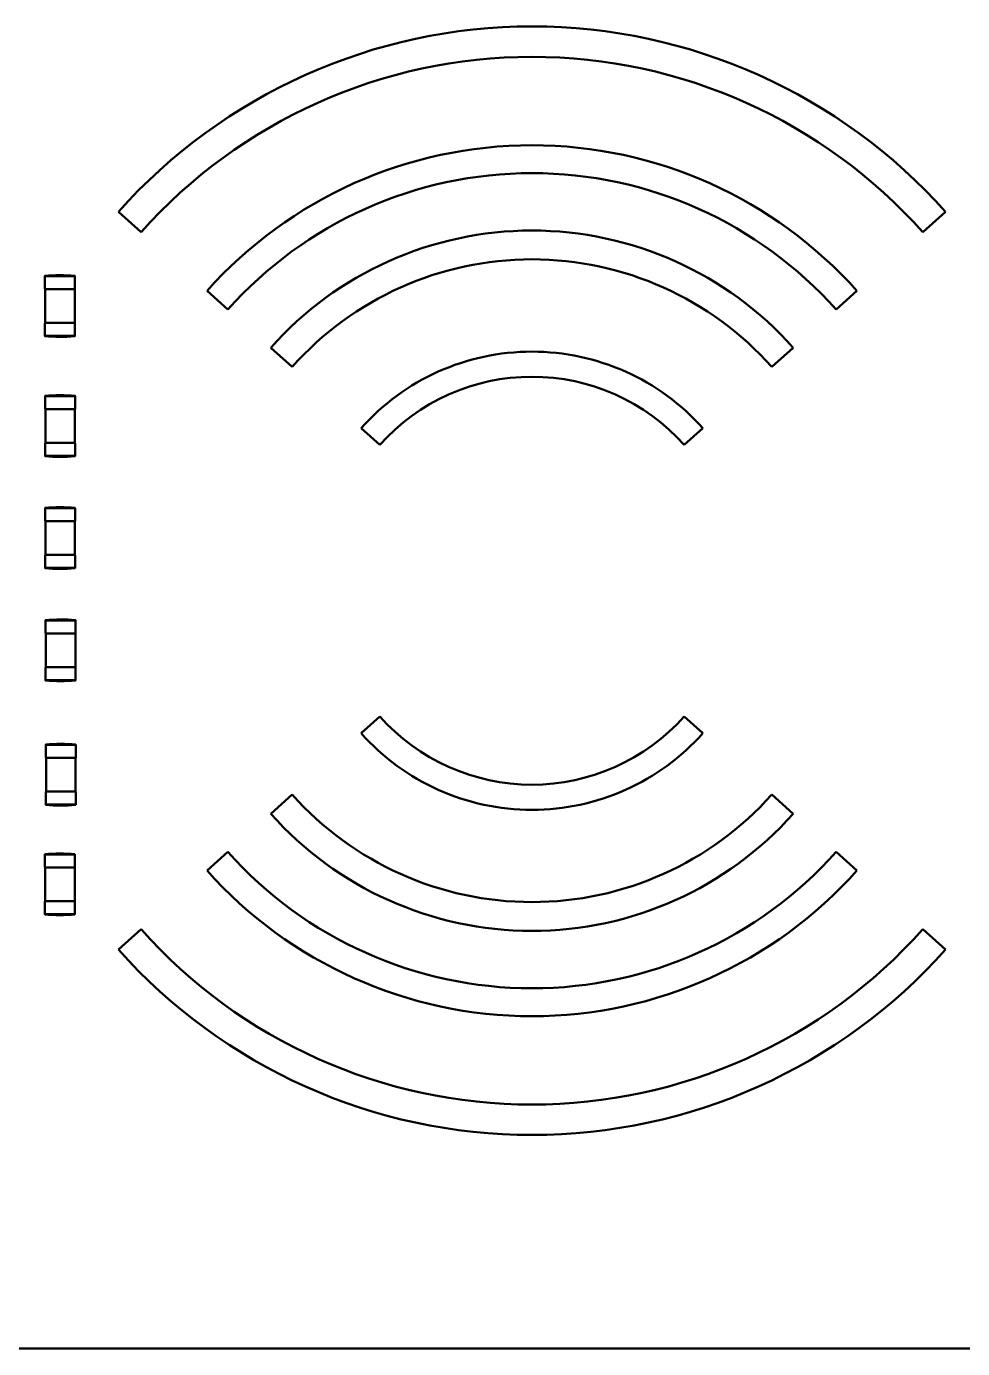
# Model space of a CAD drawing. Header units: millimetres. Extents: x 3004 to 446186229, y 1206 to 1506.
# Drawn here: x 3150.35 to 3175.26, y 1414.89 to 1450.06 of the extents above; entities that cross this region are included whole.
import ezdxf

# ---------------------------------------------------------------- set-up
doc = ezdxf.new("R2010")
doc.units = ezdxf.units.MM
doc.layers.add('Видимый контур (ГОСТ)', color=7, linetype='Continuous', lineweight=50)

msp = doc.modelspace()

# ---------------------------------------------------------------- linework, layer by layer
at = {"layer": 'Видимый контур (ГОСТ)'}
for p, q in [((3152.79939, 1445.12744), (3153.40351, 1444.58882)), ((3174.20339, 1444.58882), (3174.8075, 1445.12744)), ((3150.8398, 1443.42259), (3150.8398, 1443.07759)), ((3150.8448, 1443.4176), (3151.63639, 1443.4176)), ((3151.6398, 1443.07516), (3151.6398, 1443.4176)), ((3150.84245, 1443.07259), (3151.63715, 1443.07259)), ((3150.8498, 1442.17259), (3150.8498, 1443.07259)), ((3151.6348, 1442.17259), (3151.6348, 1443.07259)), ((3155.15755, 1443.02494), (3155.71158, 1442.53098)), ((3171.89532, 1442.53098), (3172.44934, 1443.02494)), ((3150.8398, 1442.16759), (3150.8398, 1441.82258)), ((3150.84245, 1442.17259), (3150.84258, 1442.17259)), ((3151.6369, 1442.17259), (3150.84258, 1442.17259)), ((3151.6398, 1441.82458), (3151.6398, 1442.16759)), ((3151.6348, 1441.82757), (3150.8448, 1441.82757)), ((3156.85117, 1441.51494), (3157.42296, 1441.00514)), ((3170.18394, 1441.00514), (3170.75573, 1441.51494)), ((3150.84819, 1440.23008), (3150.84819, 1439.88508)), ((3150.85319, 1440.22509), (3151.64479, 1440.22509)), ((3151.64819, 1439.88265), (3151.64819, 1440.22509)), ((3150.85084, 1439.88008), (3151.64554, 1439.88008)), ((3150.85819, 1438.98008), (3150.85819, 1439.88008)), ((3151.64319, 1438.98008), (3151.64319, 1439.88008)), ((3159.25521, 1439.37153), (3159.7534, 1438.92735)), ((3167.85349, 1438.92735), (3168.35168, 1439.37153)), ((3150.84819, 1438.97508), (3150.84819, 1438.63007)), ((3150.85084, 1438.98008), (3150.85098, 1438.98008)), ((3151.6453, 1438.98008), (3150.85098, 1438.98008)), ((3151.64819, 1438.63207), (3151.64819, 1438.97508)), ((3151.64319, 1438.63507), (3150.85319, 1438.63507)), ((3150.84594, 1437.25109), (3150.84594, 1436.90609)), ((3150.85094, 1437.2461), (3151.64254, 1437.2461)), ((3151.64594, 1436.90366), (3151.64594, 1437.2461)), ((3150.84859, 1436.90109), (3151.64329, 1436.90109)), ((3150.85594, 1436.00109), (3150.85594, 1436.90109)), ((3151.64094, 1436.00109), (3151.64094, 1436.90109)), ((3150.84594, 1435.99609), (3150.84594, 1435.65108)), ((3150.84859, 1436.00109), (3150.84873, 1436.00109)), ((3151.64305, 1436.00109), (3150.84873, 1436.00109)), ((3151.64594, 1435.65308), (3151.64594, 1435.99609)), ((3151.64094, 1435.65607), (3150.85094, 1435.65607)), ((3150.85801, 1434.26527), (3150.85801, 1433.92027)), ((3150.86301, 1434.26028), (3151.65461, 1434.26028)), ((3151.65801, 1433.91784), (3151.65801, 1434.26028)), ((3150.86066, 1433.91527), (3151.65536, 1433.91527)), ((3150.86801, 1433.01527), (3150.86801, 1433.91527)), ((3151.65301, 1433.01527), (3151.65301, 1433.91527)), ((3150.86066, 1433.01527), (3150.8608, 1433.01527)), ((3151.65512, 1433.01527), (3150.8608, 1433.01527)), ((3150.85801, 1433.01027), (3150.85801, 1432.66526)), ((3151.65301, 1432.67026), (3150.86301, 1432.67026)), ((3151.65801, 1432.66727), (3151.65801, 1433.01027)), ((3159.7534, 1431.70543), (3159.25521, 1431.26125)), ((3167.8535, 1431.70543), (3168.35168, 1431.26125)), ((3150.86355, 1430.95649), (3150.86355, 1430.61149)), ((3150.86855, 1430.9515), (3151.66015, 1430.9515)), ((3151.66355, 1430.60906), (3151.66355, 1430.9515)), ((3150.8662, 1430.60649), (3151.6609, 1430.60649)), ((3150.87355, 1429.70649), (3150.87355, 1430.60649)), ((3151.65855, 1429.70649), (3151.65855, 1430.60649)), ((3150.86355, 1429.70149), (3150.86355, 1429.35648)), ((3150.8662, 1429.70649), (3150.86634, 1429.70649)), ((3151.66066, 1429.70649), (3150.86634, 1429.70649)), ((3151.66355, 1429.35848), (3151.66355, 1429.70149)), ((3156.85117, 1429.11783), (3157.42296, 1429.62763)), ((3170.18394, 1429.62764), (3170.75573, 1429.11783)), ((3151.65855, 1429.36147), (3150.86855, 1429.36147)), ((3155.15755, 1427.60783), (3155.71158, 1428.10179)), ((3171.89532, 1428.10179), (3172.44934, 1427.60783)), ((3150.84227, 1428.04118), (3150.84227, 1427.69617)), ((3150.84727, 1428.03619), (3151.63887, 1428.03619)), ((3151.64227, 1427.69375), (3151.64227, 1428.03619)), ((3150.84492, 1427.69117), (3151.63962, 1427.69117)), ((3150.85227, 1426.79117), (3150.85227, 1427.69117)), ((3151.63727, 1426.79117), (3151.63727, 1427.69117)), ((3150.84227, 1426.78617), (3150.84227, 1426.44117)), ((3150.84492, 1426.79117), (3150.84506, 1426.79117)), ((3151.63938, 1426.79117), (3150.84506, 1426.79117)), ((3151.64227, 1426.44317), (3151.64227, 1426.78617)), ((3151.63727, 1426.44616), (3150.84727, 1426.44616)), ((3152.79939, 1425.50533), (3153.40351, 1426.04395)), ((3174.20339, 1426.04396), (3174.8075, 1425.50533)), ((3126.39575, 1414.89309), (3186.39575, 1414.89309))]:
    msp.add_line(p, q, dxfattribs=at)
for radius, start, end in [(14.74266, 41.719727, 138.280278), (13.93329, 41.719727, 138.280278), (11.58332, 41.719727, 138.280278), (10.84107, 41.719727, 138.280278), (9.31431, 41.719727, 138.280278), (8.54825, 41.719727, 138.280278), (6.09349, 41.719727, 138.280278), (5.42604, 41.719727, 138.280278), (5.42604, 221.719727, 318.280278), (6.09349, 221.719727, 318.280278), (8.54825, 221.719727, 318.280278), (9.31431, 221.719727, 318.280278), (10.84107, 221.719727, 318.280278), (11.58332, 221.719727, 318.280278), (13.93329, 221.719727, 318.280278), (14.74266, 221.719727, 318.280278)]:
    msp.add_arc((3163.80345, 1435.31639), radius, start, end, dxfattribs=at)
for points in [[(3150.8398, 1443.42259), (3151.10256, 1443.44886), (3151.37183, 1443.44912), (3151.63592, 1443.42297)], [(3151.63592, 1441.8222), (3151.37183, 1441.79605), (3151.10256, 1441.79631), (3150.8398, 1441.82259)], [(3150.84819, 1440.23008), (3151.11095, 1440.25635), (3151.38023, 1440.25661), (3151.64431, 1440.23046)], [(3151.64431, 1438.62969), (3151.38023, 1438.60354), (3151.11095, 1438.6038), (3150.84819, 1438.63008)], [(3150.84594, 1437.25109), (3151.1087, 1437.27736), (3151.37798, 1437.27762), (3151.64206, 1437.25147)], [(3151.64206, 1435.6507), (3151.37798, 1435.62455), (3151.1087, 1435.62481), (3150.84594, 1435.65109)], [(3150.85801, 1434.26527), (3151.12077, 1434.29154), (3151.39005, 1434.29181), (3151.65413, 1434.26565)], [(3151.65413, 1432.66488), (3151.39005, 1432.63873), (3151.12077, 1432.63899), (3150.85801, 1432.66527)], [(3150.86355, 1430.95649), (3151.12631, 1430.98276), (3151.39559, 1430.98302), (3151.65967, 1430.95687)], [(3151.65967, 1429.3561), (3151.39559, 1429.32995), (3151.12631, 1429.33021), (3150.86355, 1429.35649)], [(3150.84227, 1428.04117), (3151.10503, 1428.06745), (3151.37431, 1428.06771), (3151.63839, 1428.04156)], [(3151.63839, 1426.44079), (3151.37431, 1426.41464), (3151.10503, 1426.4149), (3150.84227, 1426.44117)]]:
    msp.add_open_spline(points, degree=3, dxfattribs=at)
for points, knots in [([(3150.84386, 1443.42259), (3150.8398, 1443.42258), (3150.83984, 1443.42254), (3150.84001, 1443.42237), (3150.84014, 1443.42224), (3150.84059, 1443.42179), (3150.84097, 1443.42141), (3150.84193, 1443.42046), (3150.84248, 1443.41991), (3150.84361, 1443.41878), (3150.84419, 1443.41821), (3150.84478, 1443.41762), (3150.84479, 1443.41761), (3150.8448, 1443.4176)], [0.000002296671, 0.000002296671, 0.000002296671, 0.000002296671, 0.000112369801, 0.000112369801, 0.000237797467, 0.000237797467, 0.000442728482, 0.000442728482, 0.000658937433, 0.000658937433, 0.000871471065, 0.000871471065, 0.000875491778, 0.000875491778, 0.000875491778, 0.000875491778]), ([(3150.84386, 1443.42259), (3150.85042, 1443.42261), (3150.88064, 1443.42267), (3151.00964, 1443.42292), (3151.13654, 1443.42295), (3151.23912, 1443.42296), (3151.24007, 1443.42296), (3151.24203, 1443.42296), (3151.24306, 1443.42296), (3151.34562, 1443.42295), (3151.47849, 1443.42295), (3151.63249, 1443.4226), (3151.63364, 1443.4226), (3151.63666, 1443.41978)], [-0.0823168762, -0.0823168762, -0.0823168762, -0.0823168762, -0.0816254368, -0.0816254368, -0.0467353527, -0.0467353527, -0.0463145594, -0.0463145594, -0.045850255, -0.045850255, 0, 0, 0.0003495184, 0.0003495184, 0.0003495184, 0.0003495184]), ([(3151.63666, 1443.41978), (3151.63482, 1443.4226), (3151.63482, 1443.4226), (3151.63558, 1443.42291), (3151.63592, 1443.42297), (3151.63592, 1443.42297)], [-0.0824454193, -0.0824454193, -0.0824454193, -0.0824454193, -0.0820807755, -0.0820807755, -0.0410404067, -0.0410404067, -0.0410404065, -0.0410404065]), ([(3150.8448, 1441.82757), (3150.84479, 1441.82756), (3150.84478, 1441.82755), (3150.84419, 1441.82697), (3150.84361, 1441.82639), (3150.84248, 1441.82526), (3150.84193, 1441.82471), (3150.84097, 1441.82376), (3150.84059, 1441.82338), (3150.84014, 1441.82293), (3150.84001, 1441.8228), (3150.83984, 1441.82263), (3150.8398, 1441.82259), (3150.84386, 1441.82258)], [-0.00000462706, -0.00000462706, -0.00000462706, -0.00000462706, 0, 0, 0.00024455438, 0.00024455438, 0.00049333792, 0.00049333792, 0.0007291459, 0.0007291459, 0.00087347225, 0.00087347225, 0.00100012886, 0.00100012886, 0.00100012886, 0.00100012886]), ([(3150.84386, 1441.82258), (3150.85042, 1441.82256), (3150.88064, 1441.8225), (3150.98845, 1441.82229), (3151.11094, 1441.82222), (3151.23857, 1441.82222), (3151.23959, 1441.82222), (3151.24164, 1441.82222), (3151.24267, 1441.82222), (3151.37073, 1441.82222), (3151.50384, 1441.82228), (3151.63249, 1441.82257), (3151.63364, 1441.82257), (3151.63666, 1441.82539)], [-0.0759114465, -0.0759114465, -0.0759114465, -0.0759114465, -0.0750499484, -0.0750499484, -0.0388625386, -0.0388625386, -0.0385558108, -0.0385558108, -0.0382459688, -0.0382459688, 0, 0, 0.0003495181, 0.0003495181, 0.0003495181, 0.0003495181]), ([(3151.63666, 1441.82539), (3151.63482, 1441.82257), (3151.63482, 1441.82257), (3151.63558, 1441.82226), (3151.63592, 1441.8222), (3151.63592, 1441.8222)], [-0.0824454192, -0.0824454192, -0.0824454192, -0.0824454192, -0.0820807754, -0.0820807754, -0.0410404067, -0.0410404067, -0.0410404065, -0.0410404065]), ([(3150.85225, 1440.23009), (3150.84819, 1440.23008), (3150.84823, 1440.23003), (3150.8484, 1440.22986), (3150.84854, 1440.22973), (3150.84899, 1440.22928), (3150.84937, 1440.22891), (3150.85032, 1440.22795), (3150.85088, 1440.2274), (3150.852, 1440.22628), (3150.85258, 1440.2257), (3150.85317, 1440.22511), (3150.85318, 1440.2251), (3150.85319, 1440.22509)], [0.000002296671, 0.000002296671, 0.000002296671, 0.000002296671, 0.000112369801, 0.000112369801, 0.000237797467, 0.000237797467, 0.000442728482, 0.000442728482, 0.000658937433, 0.000658937433, 0.000871471065, 0.000871471065, 0.000875491778, 0.000875491778, 0.000875491778, 0.000875491778]), ([(3150.85225, 1440.23009), (3150.85882, 1440.2301), (3150.88903, 1440.23016), (3151.01803, 1440.23041), (3151.14493, 1440.23045), (3151.24752, 1440.23045), (3151.24847, 1440.23045), (3151.25043, 1440.23045), (3151.25146, 1440.23045), (3151.35401, 1440.23045), (3151.48688, 1440.23044), (3151.64088, 1440.23009), (3151.64204, 1440.23009), (3151.64506, 1440.22727)], [-0.0823168762, -0.0823168762, -0.0823168762, -0.0823168762, -0.0816254368, -0.0816254368, -0.0467353527, -0.0467353527, -0.0463145594, -0.0463145594, -0.045850255, -0.045850255, 0, 0, 0.0003495184, 0.0003495184, 0.0003495184, 0.0003495184]), ([(3151.64506, 1440.22727), (3151.64321, 1440.23009), (3151.64322, 1440.23009), (3151.64397, 1440.23041), (3151.64431, 1440.23046), (3151.64431, 1440.23046)], [-0.0824454193, -0.0824454193, -0.0824454193, -0.0824454193, -0.0820807755, -0.0820807755, -0.0410404067, -0.0410404067, -0.0410404065, -0.0410404065]), ([(3150.85319, 1438.63507), (3150.85318, 1438.63505), (3150.85317, 1438.63504), (3150.85258, 1438.63446), (3150.852, 1438.63388), (3150.85088, 1438.63276), (3150.85032, 1438.6322), (3150.84937, 1438.63125), (3150.84899, 1438.63087), (3150.84854, 1438.63042), (3150.8484, 1438.63029), (3150.84823, 1438.63012), (3150.84819, 1438.63008), (3150.85225, 1438.63007)], [-0.00000462706, -0.00000462706, -0.00000462706, -0.00000462706, 0, 0, 0.00024455438, 0.00024455438, 0.00049333792, 0.00049333792, 0.0007291459, 0.0007291459, 0.00087347225, 0.00087347225, 0.00100012886, 0.00100012886, 0.00100012886, 0.00100012886]), ([(3150.85225, 1438.63007), (3150.85882, 1438.63005), (3150.88903, 1438.62999), (3150.99684, 1438.62978), (3151.11934, 1438.62971), (3151.24697, 1438.62971), (3151.24799, 1438.62971), (3151.25003, 1438.62971), (3151.25106, 1438.62971), (3151.37912, 1438.62971), (3151.51223, 1438.62977), (3151.64088, 1438.63006), (3151.64204, 1438.63006), (3151.64506, 1438.63289)], [-0.0759114465, -0.0759114465, -0.0759114465, -0.0759114465, -0.0750499484, -0.0750499484, -0.0388625386, -0.0388625386, -0.0385558108, -0.0385558108, -0.0382459688, -0.0382459688, 0, 0, 0.0003495181, 0.0003495181, 0.0003495181, 0.0003495181]), ([(3151.64506, 1438.63289), (3151.64321, 1438.63006), (3151.64322, 1438.63006), (3151.64397, 1438.62975), (3151.64431, 1438.62969), (3151.64431, 1438.62969)], [-0.0824454192, -0.0824454192, -0.0824454192, -0.0824454192, -0.0820807754, -0.0820807754, -0.0410404067, -0.0410404067, -0.0410404065, -0.0410404065]), ([(3150.85, 1437.25109), (3150.84594, 1437.25108), (3150.84599, 1437.25104), (3150.84615, 1437.25087), (3150.84629, 1437.25074), (3150.84674, 1437.25029), (3150.84712, 1437.24991), (3150.84807, 1437.24896), (3150.84863, 1437.24841), (3150.84975, 1437.24729), (3150.85033, 1437.24671), (3150.85092, 1437.24612), (3150.85093, 1437.24611), (3150.85094, 1437.2461)], [0.000002296671, 0.000002296671, 0.000002296671, 0.000002296671, 0.000112369801, 0.000112369801, 0.000237797467, 0.000237797467, 0.000442728482, 0.000442728482, 0.000658937433, 0.000658937433, 0.000871471065, 0.000871471065, 0.000875491778, 0.000875491778, 0.000875491778, 0.000875491778]), ([(3150.85, 1437.25109), (3150.85657, 1437.25111), (3150.88678, 1437.25117), (3151.01579, 1437.25142), (3151.14268, 1437.25146), (3151.24527, 1437.25146), (3151.24622, 1437.25146), (3151.24818, 1437.25146), (3151.24921, 1437.25146), (3151.35176, 1437.25145), (3151.48463, 1437.25145), (3151.63863, 1437.2511), (3151.63979, 1437.2511), (3151.64281, 1437.24828)], [-0.0823168762, -0.0823168762, -0.0823168762, -0.0823168762, -0.0816254368, -0.0816254368, -0.0467353527, -0.0467353527, -0.0463145594, -0.0463145594, -0.045850255, -0.045850255, 0, 0, 0.0003495184, 0.0003495184, 0.0003495184, 0.0003495184]), ([(3151.64281, 1437.24828), (3151.64096, 1437.2511), (3151.64097, 1437.2511), (3151.64172, 1437.25141), (3151.64206, 1437.25147), (3151.64206, 1437.25147)], [-0.0824454193, -0.0824454193, -0.0824454193, -0.0824454193, -0.0820807755, -0.0820807755, -0.0410404067, -0.0410404067, -0.0410404065, -0.0410404065]), ([(3150.85094, 1435.65607), (3150.85093, 1435.65606), (3150.85092, 1435.65605), (3150.85033, 1435.65547), (3150.84975, 1435.65489), (3150.84863, 1435.65376), (3150.84807, 1435.65321), (3150.84712, 1435.65226), (3150.84674, 1435.65188), (3150.84629, 1435.65143), (3150.84615, 1435.6513), (3150.84599, 1435.65113), (3150.84594, 1435.65109), (3150.85, 1435.65108)], [-0.00000462706, -0.00000462706, -0.00000462706, -0.00000462706, 0, 0, 0.00024455438, 0.00024455438, 0.00049333792, 0.00049333792, 0.0007291459, 0.0007291459, 0.00087347225, 0.00087347225, 0.00100012886, 0.00100012886, 0.00100012886, 0.00100012886]), ([(3150.85, 1435.65108), (3150.85657, 1435.65106), (3150.88678, 1435.651), (3150.99459, 1435.65079), (3151.11709, 1435.65072), (3151.24472, 1435.65072), (3151.24574, 1435.65072), (3151.24779, 1435.65072), (3151.24881, 1435.65072), (3151.37688, 1435.65072), (3151.50998, 1435.65078), (3151.63863, 1435.65107), (3151.63979, 1435.65107), (3151.64281, 1435.65389)], [-0.0759114465, -0.0759114465, -0.0759114465, -0.0759114465, -0.0750499484, -0.0750499484, -0.0388625386, -0.0388625386, -0.0385558108, -0.0385558108, -0.0382459688, -0.0382459688, 0, 0, 0.0003495181, 0.0003495181, 0.0003495181, 0.0003495181]), ([(3151.64281, 1435.65389), (3151.64096, 1435.65107), (3151.64097, 1435.65107), (3151.64172, 1435.65076), (3151.64206, 1435.6507), (3151.64206, 1435.6507)], [-0.0824454192, -0.0824454192, -0.0824454192, -0.0824454192, -0.0820807754, -0.0820807754, -0.0410404067, -0.0410404067, -0.0410404065, -0.0410404065]), ([(3150.86207, 1434.26528), (3150.85801, 1434.26527), (3150.85806, 1434.26522), (3150.85822, 1434.26506), (3150.85836, 1434.26492), (3150.85881, 1434.26448), (3150.85919, 1434.2641), (3150.86014, 1434.26314), (3150.8607, 1434.26259), (3150.86182, 1434.26147), (3150.8624, 1434.26089), (3150.86299, 1434.2603), (3150.863, 1434.26029), (3150.86301, 1434.26028)], [0.000002296671, 0.000002296671, 0.000002296671, 0.000002296671, 0.000112369801, 0.000112369801, 0.000237797467, 0.000237797467, 0.000442728482, 0.000442728482, 0.000658937433, 0.000658937433, 0.000871471065, 0.000871471065, 0.000875491778, 0.000875491778, 0.000875491778, 0.000875491778]), ([(3150.86207, 1434.26528), (3150.86864, 1434.26529), (3150.89885, 1434.26536), (3151.02786, 1434.2656), (3151.15475, 1434.26564), (3151.25734, 1434.26564), (3151.25829, 1434.26564), (3151.26025, 1434.26564), (3151.26128, 1434.26564), (3151.36383, 1434.26564), (3151.4967, 1434.26563), (3151.6507, 1434.26529), (3151.65186, 1434.26528), (3151.65488, 1434.26246)], [-0.0823168762, -0.0823168762, -0.0823168762, -0.0823168762, -0.0816254368, -0.0816254368, -0.0467353527, -0.0467353527, -0.0463145594, -0.0463145594, -0.045850255, -0.045850255, 0, 0, 0.0003495184, 0.0003495184, 0.0003495184, 0.0003495184]), ([(3151.65488, 1434.26246), (3151.65303, 1434.26528), (3151.65304, 1434.26529), (3151.65379, 1434.2656), (3151.65413, 1434.26565), (3151.65413, 1434.26565)], [-0.0824454193, -0.0824454193, -0.0824454193, -0.0824454193, -0.0820807755, -0.0820807755, -0.0410404067, -0.0410404067, -0.0410404065, -0.0410404065]), ([(3150.86301, 1432.67026), (3150.863, 1432.67025), (3150.86299, 1432.67023), (3150.8624, 1432.66965), (3150.86182, 1432.66907), (3150.8607, 1432.66795), (3150.86014, 1432.6674), (3150.85919, 1432.66644), (3150.85881, 1432.66606), (3150.85836, 1432.66562), (3150.85822, 1432.66548), (3150.85806, 1432.66531), (3150.85801, 1432.66527), (3150.86207, 1432.66526)], [-0.00000462706, -0.00000462706, -0.00000462706, -0.00000462706, 0, 0, 0.00024455438, 0.00024455438, 0.00049333792, 0.00049333792, 0.0007291459, 0.0007291459, 0.00087347225, 0.00087347225, 0.00100012886, 0.00100012886, 0.00100012886, 0.00100012886]), ([(3150.86207, 1432.66526), (3150.86864, 1432.66524), (3150.89885, 1432.66518), (3151.00666, 1432.66498), (3151.12916, 1432.6649), (3151.25679, 1432.6649), (3151.25781, 1432.6649), (3151.25986, 1432.6649), (3151.26088, 1432.6649), (3151.38895, 1432.6649), (3151.52205, 1432.66496), (3151.6507, 1432.66525), (3151.65186, 1432.66525), (3151.65488, 1432.66808)], [-0.0759114465, -0.0759114465, -0.0759114465, -0.0759114465, -0.0750499484, -0.0750499484, -0.0388625386, -0.0388625386, -0.0385558108, -0.0385558108, -0.0382459688, -0.0382459688, 0, 0, 0.0003495181, 0.0003495181, 0.0003495181, 0.0003495181]), ([(3151.65488, 1432.66808), (3151.65303, 1432.66525), (3151.65304, 1432.66525), (3151.65379, 1432.66494), (3151.65413, 1432.66488), (3151.65413, 1432.66488)], [-0.0824454192, -0.0824454192, -0.0824454192, -0.0824454192, -0.0820807754, -0.0820807754, -0.0410404067, -0.0410404067, -0.0410404065, -0.0410404065]), ([(3150.86761, 1430.95649), (3150.86355, 1430.95648), (3150.8636, 1430.95644), (3150.86376, 1430.95627), (3150.8639, 1430.95614), (3150.86435, 1430.95569), (3150.86473, 1430.95531), (3150.86568, 1430.95436), (3150.86624, 1430.95381), (3150.86736, 1430.95269), (3150.86794, 1430.95211), (3150.86853, 1430.95152), (3150.86854, 1430.95151), (3150.86855, 1430.9515)], [0.000002296671, 0.000002296671, 0.000002296671, 0.000002296671, 0.000112369801, 0.000112369801, 0.000237797467, 0.000237797467, 0.000442728482, 0.000442728482, 0.000658937433, 0.000658937433, 0.000871471065, 0.000871471065, 0.000875491778, 0.000875491778, 0.000875491778, 0.000875491778]), ([(3150.86761, 1430.95649), (3150.87418, 1430.95651), (3150.90439, 1430.95657), (3151.0334, 1430.95682), (3151.16029, 1430.95686), (3151.26288, 1430.95686), (3151.26383, 1430.95686), (3151.26579, 1430.95686), (3151.26682, 1430.95686), (3151.36937, 1430.95685), (3151.50224, 1430.95685), (3151.65624, 1430.9565), (3151.6574, 1430.9565), (3151.66042, 1430.95368)], [-0.0823168762, -0.0823168762, -0.0823168762, -0.0823168762, -0.0816254368, -0.0816254368, -0.0467353527, -0.0467353527, -0.0463145594, -0.0463145594, -0.045850255, -0.045850255, 0, 0, 0.0003495184, 0.0003495184, 0.0003495184, 0.0003495184]), ([(3151.66042, 1430.95368), (3151.65857, 1430.9565), (3151.65858, 1430.9565), (3151.65933, 1430.95681), (3151.65967, 1430.95687), (3151.65967, 1430.95687)], [-0.0824454193, -0.0824454193, -0.0824454193, -0.0824454193, -0.0820807755, -0.0820807755, -0.0410404067, -0.0410404067, -0.0410404065, -0.0410404065]), ([(3150.86855, 1429.36147), (3150.86854, 1429.36146), (3150.86853, 1429.36145), (3150.86794, 1429.36087), (3150.86736, 1429.36029), (3150.86624, 1429.35916), (3150.86568, 1429.35861), (3150.86473, 1429.35766), (3150.86435, 1429.35728), (3150.8639, 1429.35683), (3150.86376, 1429.3567), (3150.8636, 1429.35653), (3150.86355, 1429.35649), (3150.86761, 1429.35648)], [-0.00000462706, -0.00000462706, -0.00000462706, -0.00000462706, 0, 0, 0.00024455438, 0.00024455438, 0.00049333792, 0.00049333792, 0.0007291459, 0.0007291459, 0.00087347225, 0.00087347225, 0.00100012886, 0.00100012886, 0.00100012886, 0.00100012886]), ([(3150.86761, 1429.35648), (3150.87418, 1429.35646), (3150.90439, 1429.3564), (3151.0122, 1429.35619), (3151.1347, 1429.35612), (3151.26233, 1429.35612), (3151.26335, 1429.35612), (3151.2654, 1429.35612), (3151.26642, 1429.35612), (3151.39449, 1429.35612), (3151.52759, 1429.35618), (3151.65624, 1429.35647), (3151.6574, 1429.35647), (3151.66042, 1429.35929)], [-0.0759114465, -0.0759114465, -0.0759114465, -0.0759114465, -0.0750499484, -0.0750499484, -0.0388625386, -0.0388625386, -0.0385558108, -0.0385558108, -0.0382459688, -0.0382459688, 0, 0, 0.0003495181, 0.0003495181, 0.0003495181, 0.0003495181]), ([(3151.66042, 1429.35929), (3151.65857, 1429.35647), (3151.65858, 1429.35647), (3151.65933, 1429.35616), (3151.65967, 1429.3561), (3151.65967, 1429.3561)], [-0.0824454192, -0.0824454192, -0.0824454192, -0.0824454192, -0.0820807754, -0.0820807754, -0.0410404067, -0.0410404067, -0.0410404065, -0.0410404065]), ([(3150.84633, 1428.04118), (3150.84227, 1428.04117), (3150.84231, 1428.04113), (3150.84248, 1428.04096), (3150.84262, 1428.04083), (3150.84306, 1428.04038), (3150.84344, 1428.04), (3150.8444, 1428.03905), (3150.84495, 1428.0385), (3150.84608, 1428.03737), (3150.84666, 1428.03679), (3150.84725, 1428.03621), (3150.84726, 1428.0362), (3150.84727, 1428.03619)], [0.000002296671, 0.000002296671, 0.000002296671, 0.000002296671, 0.000112369801, 0.000112369801, 0.000237797467, 0.000237797467, 0.000442728482, 0.000442728482, 0.000658937433, 0.000658937433, 0.000871471065, 0.000871471065, 0.000875491778, 0.000875491778, 0.000875491778, 0.000875491778]), ([(3150.84633, 1428.04118), (3150.85289, 1428.0412), (3150.88311, 1428.04126), (3151.01211, 1428.04151), (3151.13901, 1428.04154), (3151.24159, 1428.04154), (3151.24255, 1428.04154), (3151.24451, 1428.04154), (3151.24554, 1428.04154), (3151.34809, 1428.04154), (3151.48096, 1428.04154), (3151.63496, 1428.04119), (3151.63612, 1428.04119), (3151.63914, 1428.03837)], [-0.0823168762, -0.0823168762, -0.0823168762, -0.0823168762, -0.0816254368, -0.0816254368, -0.0467353527, -0.0467353527, -0.0463145594, -0.0463145594, -0.045850255, -0.045850255, 0, 0, 0.0003495184, 0.0003495184, 0.0003495184, 0.0003495184]), ([(3151.63914, 1428.03837), (3151.63729, 1428.04119), (3151.63729, 1428.04119), (3151.63805, 1428.0415), (3151.63839, 1428.04156), (3151.63839, 1428.04156)], [-0.0824454193, -0.0824454193, -0.0824454193, -0.0824454193, -0.0820807755, -0.0820807755, -0.0410404067, -0.0410404067, -0.0410404065, -0.0410404065]), ([(3150.84727, 1426.44616), (3150.84726, 1426.44615), (3150.84725, 1426.44614), (3150.84666, 1426.44555), (3150.84608, 1426.44497), (3150.84495, 1426.44385), (3150.8444, 1426.4433), (3150.84344, 1426.44235), (3150.84306, 1426.44197), (3150.84262, 1426.44152), (3150.84248, 1426.44139), (3150.84231, 1426.44122), (3150.84227, 1426.44118), (3150.84633, 1426.44117)], [-0.00000462706, -0.00000462706, -0.00000462706, -0.00000462706, 0, 0, 0.00024455438, 0.00024455438, 0.00049333792, 0.00049333792, 0.0007291459, 0.0007291459, 0.00087347225, 0.00087347225, 0.00100012886, 0.00100012886, 0.00100012886, 0.00100012886]), ([(3150.84633, 1426.44117), (3150.85289, 1426.44115), (3150.88311, 1426.44109), (3150.99092, 1426.44088), (3151.11341, 1426.44081), (3151.24105, 1426.4408), (3151.24207, 1426.4408), (3151.24411, 1426.4408), (3151.24514, 1426.4408), (3151.3732, 1426.44081), (3151.50631, 1426.44087), (3151.63496, 1426.44116), (3151.63612, 1426.44116), (3151.63914, 1426.44398)], [-0.0759114465, -0.0759114465, -0.0759114465, -0.0759114465, -0.0750499484, -0.0750499484, -0.0388625386, -0.0388625386, -0.0385558108, -0.0385558108, -0.0382459688, -0.0382459688, 0, 0, 0.0003495181, 0.0003495181, 0.0003495181, 0.0003495181]), ([(3151.63914, 1426.44398), (3151.63729, 1426.44116), (3151.63729, 1426.44116), (3151.63805, 1426.44085), (3151.63839, 1426.44079), (3151.63839, 1426.44079)], [-0.0824454192, -0.0824454192, -0.0824454192, -0.0824454192, -0.0820807754, -0.0820807754, -0.0410404067, -0.0410404067, -0.0410404065, -0.0410404065])]:
    msp.add_open_spline(points, degree=3, knots=knots, dxfattribs=at)

doc.saveas('drawing.dxf')
